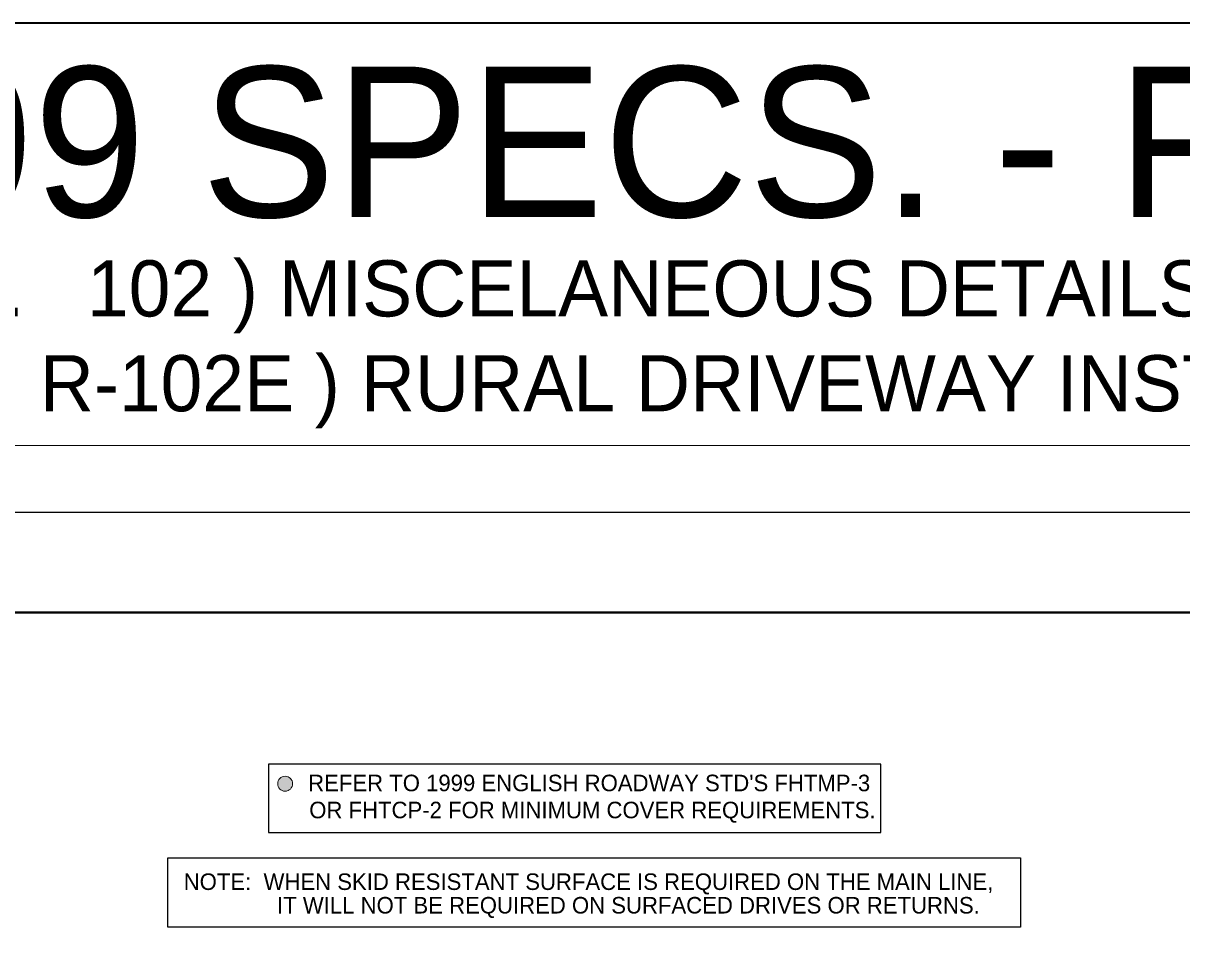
# Model space of a CAD drawing. Extents: x 328 to 697, y 421 to 687.
# Drawn here: x 434.2 to 521, y 619 to 687.4 of the extents above; entities that cross this region are included whole.
import ezdxf

# ---------------------------------------------------------------- set-up
doc = ezdxf.new("R2010")
doc.units = 0
doc.header["$LTSCALE"] = 0.5
doc.layers.add('1', color=7, linetype='Continuous', lineweight=13)

msp = doc.modelspace()

# ---------------------------------------------------------------- hatches: boundary and pattern name
at = {"layer": '1'}
msp.add_hatch(color=256, dxfattribs=at).paths.add_polyline_path([(454.3891, 630.4709, 1), (453.2735, 630.4709, 1)])

# ---------------------------------------------------------------- linework, layer by layer
msp.add_line((332.3183, 655.7938), (692.3233, 655.7938), dxfattribs=at)
at = {"layer": '1', "lineweight": 40}
msp.add_line((362.3188, 643.2939), (687.323, 643.2939), dxfattribs=at)
at = {"layer": '1', "lineweight": 35}
msp.add_lwpolyline([(327.8888, 420.9058), (697.2123, 420.9058), (697.2123, 687.3946), (327.8888, 687.3946)], close=True, dxfattribs=at)
at = {"layer": '1', "lineweight": 25}
msp.add_lwpolyline([(347.3185, 430.7911), (347.3185, 650.7938), (692.3233, 650.7938)], dxfattribs=at)
for points in [[(452.5938, 626.8196), (498.4268, 626.8196), (498.4268, 631.9246), (452.5938, 631.9246)], [(445.0588, 624.9218), (508.8908, 624.9218), (508.8908, 619.7294), (445.0588, 619.7294)]]:
    msp.add_lwpolyline(points, close=True, dxfattribs=at)
at = {"layer": '1'}
msp.add_circle((453.8313, 630.4709), 0.5578, dxfattribs=at)

# ---------------------------------------------------------------- texts
for s, height, p in [('1999 SPECS. - FINAL ENGLISH', 11.25, (409.9078, 672.8913)), ('( p.   102 ) MISCELANEOUS DETAILS - ( MD- 2-32 ) - FINAL ENGLISH ( 4/14/97 )', 4.2, (426.1983, 665.4456)), ('( p. R-102E ) RURAL DRIVEWAY INSTALLATION - ( RDI-2-00E) - FINAL ENGLISH ( 7/1/99 )', 4.2, (425.7808, 658.3464)), ("REFER TO 1999 ENGLISH ROADWAY STD'S FHTMP-3", 1.238, (455.5535, 629.9113)), ('OR FHTCP-2 FOR MINIMUM COVER REQUIREMENTS.', 1.238, (455.6344, 627.8872)), ('NOTE:  WHEN SKID RESISTANT SURFACE IS REQUIRED ON THE MAIN LINE,', 1.238, (446.2353, 622.5219)), ('IT WILL NOT BE REQUIRED ON SURFACED DRIVES OR RETURNS.', 1.238, (453.2259, 620.76))]:
    msp.add_text(s, height=height, dxfattribs=at).set_placement(p)

doc.saveas('drawing.dxf')
